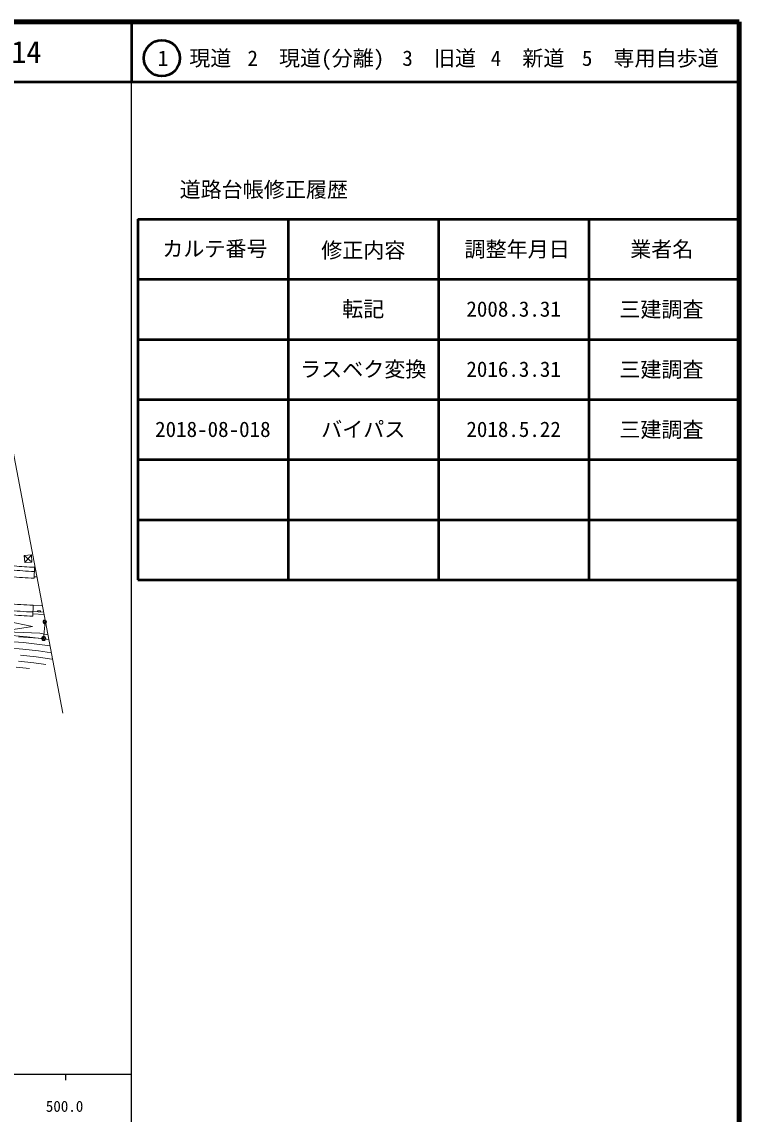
# Model space of a CAD drawing. Units: millimetres, scale not verified. Extents: x 40000 to 680000, y 20000 to 380000.
# Drawn here: x 560743 to 680000, y 198357 to 380000 of the extents above; entities that cross this region are included whole.
import ezdxf
from ezdxf.enums import TextEntityAlignment as Align

# ---------------------------------------------------------------- set-up
doc = ezdxf.new("R2010")
doc.units = ezdxf.units.MM
doc.header["$LTSCALE"] = 1000
doc.header["$PDMODE"] = 32
doc.header["$PDSIZE"] = 500
for name, color, linetype, lineweight in [('M-BGD', 7, 'Continuous', 13), ('M-BMK-ROW', 30, 'Continuous', 13), ('M-BMK-SRVR', 3, 'Continuous', 13), ('M-TTL', 2, 'Continuous', 140), ('M-TTL-BAND', 7, 'Continuous', 25), ('M-TTL-FRAM', 2, 'Continuous', 50), ('M-TTL-LINE', 7, 'Continuous', 50)]:
    doc.layers.add(name, color=color, linetype=linetype, lineweight=lineweight)
doc.layers.add('M-TTL-TXT', color=7, linetype='Continuous')
doc.styles.add('ＭＳ ゴシック', font='')
doc.styles.get('ＭＳ ゴシック').set_extended_font_data('MS Gothic')

msp = doc.modelspace()

# ---------------------------------------------------------------- linework, layer by layer
at = {"layer": 'M-BGD'}
for p, q in [((561139, 291279), (562336, 291370)), ((561231, 290082), (561139, 291279)), ((562427, 290174), (561139, 291279)), ((562336, 291370), (561231, 290082)), ((562336, 291370), (562427, 290174)), ((562427, 290174), (561231, 290082)), ((562833, 289302), (562769, 287483)), ((562981, 289097), (562826, 289100)), ((562777, 287701), (563155, 287694)), ((562812, 288700), (563058, 288696)), ((563209, 287694), (563248, 287695)), ((562611, 282986), (562548, 281167)), ((562561, 281559), (564389, 281457)), ((564358, 281859), (562575, 281959)), ((564166, 282872), (562610, 282959)), ((563339, 281916), (563347, 282066)), ((563846, 282038), (563347, 282066)), ((563838, 281888), (563846, 282038)), ((564389, 281457), (564435, 281458)), ((554933, 278674), (563718, 278331)), ((561630, 277718), (559082, 277936)), ((563718, 278331), (565083, 278049)), ((560995, 276764), (558480, 276957)), ((563656, 276479), (560995, 276764)), ((564317, 277409), (561630, 277718)), ((565432, 276215), (563656, 276479)), ((565232, 277267), (564317, 277409)), ((560896, 275692), (558409, 275882)), ((560533, 274692), (563124, 274422)), ((563520, 275411), (560896, 275692)), ((563124, 274422), (565754, 274037)), ((565645, 275095), (563520, 275411)), ((559801, 272675), (561990, 272463)), ((562726, 273426), (560167, 273684)), ((564707, 273142), (562726, 273426)), ((565754, 274037), (565850, 274017))]:
    msp.add_line(p, q, dxfattribs=at)
msp.add_lwpolyline([(556345, 280278), (557696, 279058), (559278, 278927), (562488, 279472), (558261, 280360)], dxfattribs=at)
for radius, start in [(56630, 264.11367), (55930, 264.55179), (57750, 264.13329), (63370, 264.22129), (62250, 264.20502), (64070, 264.62468)]:
    msp.add_arc((564794, 345197), radius, start, 267.99027, dxfattribs=at)
at = {"layer": 'M-BMK-ROW'}
for p, q in [((564365, 277463), (564616, 280224)), ((560174, 277756), (564365, 277463))]:
    msp.add_line(p, q, dxfattribs=at)
msp.add_circle((564365, 277463), 350, dxfattribs=at)
msp.add_arc((564616, 280224), 350, 92.15144, 289.39209, dxfattribs=at)
for p in [(564616, 280224), (564365, 277463)]:
    msp.add_point(p, dxfattribs=at)
at = {"layer": 'M-BMK-SRVR'}
msp.add_line((554774, 332238), (567556, 265054), dxfattribs=at)
at = {"layer": 'M-TTL'}
for p, q in [((680000, 380000), (40000, 380000)), ((680000, 20000), (680000, 380000))]:
    msp.add_line(p, q, dxfattribs=at)
at = {"layer": 'M-TTL-BAND'}
for p, q in [((579000, 20000), (579000, 370000)), ((40000, 205000), (579000, 205000)), ((568000, 205000), (568000, 204000))]:
    msp.add_line(p, q, dxfattribs=at)
at = {"layer": 'M-TTL-FRAM'}
for p, q in [((580000, 347197), (580000, 287197)), ((580000, 347197), (680000, 347197)), ((580000, 287197), (680000, 287197))]:
    msp.add_line(p, q, dxfattribs=at)
at = {"layer": 'M-TTL-LINE'}
for p, q in [((579000, 380000), (579000, 370000)), ((40000, 370000), (680000, 370000)), ((605000, 347197), (605000, 287197)), ((630000, 347197), (630000, 287197)), ((655000, 347197), (655000, 287197)), ((580000, 337197), (680000, 337197)), ((580000, 327197), (680000, 327197)), ((580000, 317197), (680000, 317197)), ((580000, 307197), (680000, 307197)), ((580000, 297197), (680000, 297197))]:
    msp.add_line(p, q, dxfattribs=at)
msp.add_circle((584031, 373958), 3000, dxfattribs=at)

# ---------------------------------------------------------------- texts
at = {"layer": 'M-TTL-BAND', "style": 'ＭＳ ゴシック'}
msp.add_text('500.0', height=1833, dxfattribs=at).set_placement((567844, 198195), align=Align.BOTTOM_CENTER)
at = {"layer": 'M-TTL-TXT', "style": 'ＭＳ ゴシック'}
for s, height, p in [('14', 3666, (561497, 375000)), ('1\u3000現道', 2566, (589448, 373958)), ('2\u3000現道(分離)', 2566, (609619, 373958)), ('3\u3000旧道', 2566, (630121, 373958)), ('4\u3000新道', 2566, (644824, 373958)), ('5\u3000専用自歩道', 2566, (665228, 373958)), ('道路台帳修正履歴', 2566, (600968, 352113)), ('カルテ番号', 2566, (592839, 342277)), ('修正内容', 2566, (617509, 342023)), ('調整年月日', 2566, (643089, 342197)), ('業者名', 2566, (667134, 342197)), ('転記', 2566, (617500, 332245)), ('2008.3.31', 2566, (642500, 332245)), ('三建調査', 2566, (667077, 332189)), ('ラスベク変換', 2566, (617500, 322245)), ('2016.3.31', 2566, (642500, 322245)), ('三建調査', 2566, (667077, 322189)), ('2018-08-018', 2566, (592500, 312245)), ('バイパス', 2566, (617500, 312245)), ('2018.5.22', 2566, (642500, 312245)), ('三建調査', 2566, (667077, 312189))]:
    msp.add_text(s, height=height, dxfattribs=at).set_placement(p, align=Align.MIDDLE_CENTER)

doc.saveas('drawing.dxf')
